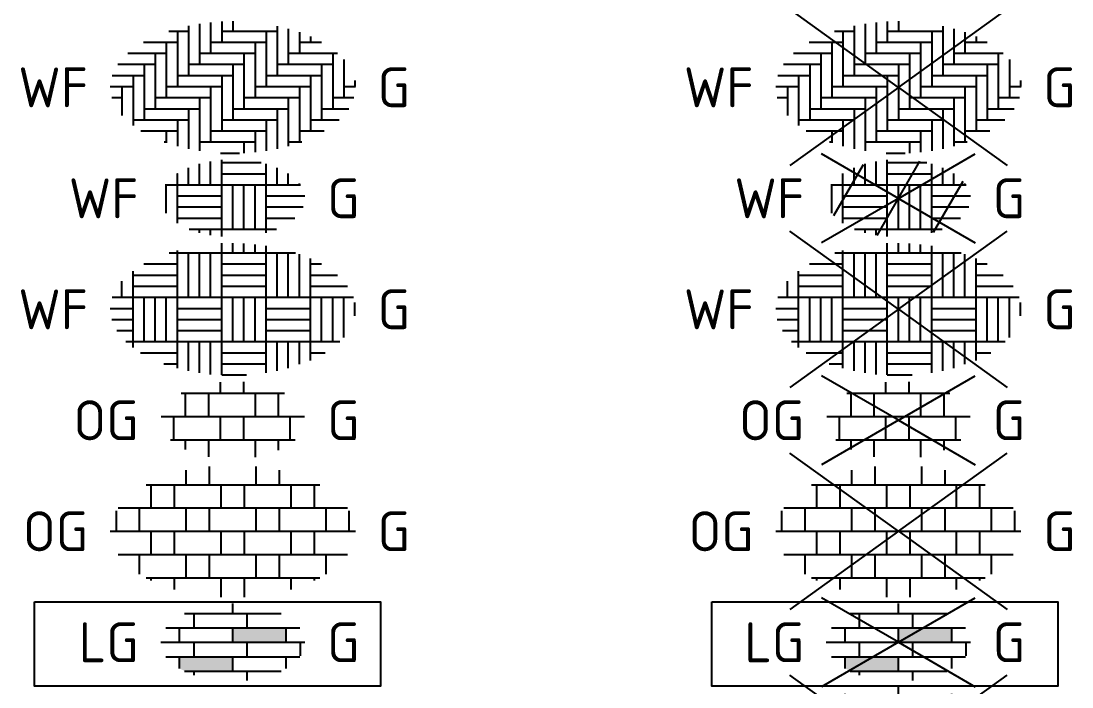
# Model space of a CAD drawing. Header units: metres. Extents: x -77 to 448, y 4806 to 5239.
# Drawn here: x -36.71 to -27.23, y 4905.6 to 4911.6 of the extents above; entities that cross this region are included whole.
import ezdxf
from ezdxf.enums import TextEntityAlignment as Align

# ---------------------------------------------------------------- set-up
doc = ezdxf.new("R2010")
doc.units = ezdxf.units.M
doc.layers.add('V-WE-VH-OPENVERHARDING_STRAATBAKSTEEN-S', color=90, linetype='Continuous', lineweight=25)
doc.styles.add('NLCS-ISO', font='NLCS-ISO.ttf')

# ---------------------------------------------------------------- blocks, each defined once
blk = doc.blocks.new('SVH-BSS_LINGEFORMAAT_KLEZOOR_KL-SO')
h = blk.add_hatch(color=254)
h.paths.add_polyline_path([(0, 0), (0, 0.65), (2.4, 0.65), (2.4, 0)])
h.paths.add_polyline_path([(-2.4, -1.18), (-2.155, -1.3), (0, -1.3), (0, -0.65), (-2.4, -0.65)])
for p, q in [((0, 1.3), (0, 1.75)), ((-2.176, 1.3), (2.176, 1.3)), ((-1.75, 0.65), (-1.75, 1.3)), ((0.65, 0.65), (0.65, 1.3)), ((-3.017, 0.65), (3.017, 0.65)), ((-2.4, 0), (-2.4, 0.65)), ((0, 0), (0, 0.65)), ((2.4, 0), (2.4, 0.65)), ((-3.25, 0), (3.25, 0)), ((-1.75, -0.65), (-1.75, 0)), ((0.65, -0.65), (0.65, 0)), ((3.05, -0.604), (3.05, 0)), ((-3.017, -0.65), (3.017, -0.65)), ((-2.4, -1.18), (-2.4, -0.65)), ((0, -1.3), (0, -0.65)), ((2.4, -1.18), (2.4, -0.65)), ((-2.176, -1.3), (2.176, -1.3)), ((-1.75, -1.475), (-1.75, -1.3)), ((0.65, -1.715), (0.65, -1.3))]:
    blk.add_line(p, q)
at = {"style": 'NLCS-ISO'}
blk.add_attdef('FORMAAT', text='', height=1.8, dxfattribs=at).set_placement((-4.25, 0), align=Align.MIDDLE_RIGHT)
blk.add_attdef('KLEUR', text='', height=1.8, dxfattribs=at).set_placement((4.25, 0), align=Align.MIDDLE_LEFT)
at = {"style": 'NLCS-ISO', "flags": 1}
blk.add_attdef('FUNCTIE', text='', height=1.8, dxfattribs=at).set_placement((0, -2.75), align=Align.TOP_CENTER)
blk = doc.blocks.new('SVH-BSS_OPENGESTRAAT-SO')
for p, q in [((-1.05, 2.1), (-1.05, 2.921)), ((1.05, 2.1), (1.05, 2.921)), ((-2.1, 2.1), (-2.1, 2.752)), ((2.1, 2.1), (2.1, 2.752)), ((-3.914, 2.1), (-3.15, 2.1)), ((-3.675, 1.05), (-3.675, 2.1)), ((-3.15, 2.1), (0, 2.1)), ((-2.625, 1.05), (-2.625, 2.1)), ((-0.525, 1.05), (-0.525, 2.1)), ((0, 2.1), (3.15, 2.1)), ((0.525, 1.05), (0.525, 2.1)), ((2.625, 1.05), (2.625, 2.1)), ((3.15, 2.1), (3.914, 2.1)), ((3.675, 1.05), (3.675, 2.1)), ((-5.169, 1.05), (-3.15, 1.05)), ((-4.2, 0), (-4.2, 1.05)), ((-3.15, 1.05), (0, 1.05)), ((-2.1, 0), (-2.1, 1.05)), ((-1.05, 0), (-1.05, 1.05)), ((0, 1.05), (3.15, 1.05)), ((1.05, 0), (1.05, 1.05)), ((2.1, 0), (2.1, 1.05)), ((3.15, 1.05), (5.169, 1.05)), ((4.2, 0), (4.2, 1.05)), ((-5.25, 0), (-5.25, 0.927)), ((5.25, 0), (5.25, 0.927)), ((-5.525, 0), (-3.15, 0)), ((-3.675, -1.05), (-3.675, 0)), ((-3.15, 0), (0, 0)), ((-2.625, -1.05), (-2.625, 0)), ((-0.525, -1.05), (-0.525, 0)), ((0, 0), (3.15, 0)), ((0.525, -1.05), (0.525, 0)), ((2.625, -1.05), (2.625, 0)), ((3.15, 0), (5.525, 0)), ((3.675, -1.05), (3.675, 0)), ((-5.169, -1.05), (-3.15, -1.05)), ((-4.2, -1.933), (-4.2, -1.05)), ((-3.15, -1.05), (0, -1.05)), ((-2.1, -2.1), (-2.1, -1.05)), ((-1.05, -2.1), (-1.05, -1.05)), ((0, -1.05), (3.15, -1.05)), ((1.05, -2.1), (1.05, -1.05)), ((2.1, -2.1), (2.1, -1.05)), ((3.15, -1.05), (5.169, -1.05)), ((4.2, -1.933), (4.2, -1.05)), ((-3.914, -2.1), (-3.15, -2.1)), ((-3.675, -2.221), (-3.675, -2.1)), ((-3.15, -2.1), (0, -2.1)), ((-2.625, -2.618), (-2.625, -2.1)), ((-0.525, -2.962), (-0.525, -2.1)), ((0, -2.1), (3.15, -2.1)), ((0.525, -2.962), (0.525, -2.1)), ((2.625, -2.618), (2.625, -2.1)), ((3.15, -2.1), (3.914, -2.1)), ((3.675, -2.221), (3.675, -2.1))]:
    blk.add_line(p, q)
at = {"style": 'NLCS-ISO'}
blk.add_attdef('FORMAAT', text='', height=1.8, dxfattribs=at).set_placement((-6.525, 0), align=Align.MIDDLE_RIGHT)
blk.add_attdef('KLEUR', text='', height=1.8, dxfattribs=at).set_placement((6.525, 0), align=Align.MIDDLE_LEFT)
at = {"style": 'NLCS-ISO', "flags": 1}
blk.add_attdef('FUNCTIE', text='', height=1.8, dxfattribs=at).set_placement((0, -3.975), align=Align.TOP_CENTER)
blk = doc.blocks.new('SVH-BSS_OPENGESTRAAT_KL-SO')
for p, q in [((-0.561, 1.224), (-0.561, 1.724)), ((0.489, 1.224), (0.489, 1.73)), ((-2.322, 1.224), (-0.036, 1.224)), ((-2.136, 0.174), (-2.136, 1.224)), ((-1.086, 0.174), (-1.086, 1.224)), ((-0.036, 1.224), (2.322, 1.224)), ((1.014, 0.174), (1.014, 1.224)), ((2.064, 0.174), (2.064, 1.224)), ((-3.234, 0.174), (-3.186, 0.174)), ((-3.186, 0.174), (-0.036, 0.174)), ((-2.661, -0.876), (-2.661, 0.174)), ((-0.561, -0.876), (-0.561, 0.174)), ((-0.036, 0.174), (3.114, 0.174)), ((0.489, -0.876), (0.489, 0.174)), ((2.589, -0.876), (2.589, 0.174)), ((3.114, 0.174), (3.234, 0.174)), ((-2.814, -0.876), (-0.036, -0.876)), ((-2.136, -1.319), (-2.136, -0.876)), ((-1.086, -1.649), (-1.086, -0.876)), ((-0.036, -0.876), (2.814, -0.876)), ((1.014, -1.663), (1.014, -0.876)), ((2.064, -1.352), (2.064, -0.876))]:
    blk.add_line(p, q)
at = {"style": 'NLCS-ISO'}
blk.add_attdef('FORMAAT', text='', height=1.8, dxfattribs=at).set_placement((-4.25, 0), align=Align.MIDDLE_RIGHT)
blk.add_attdef('KLEUR', text='', height=1.8, dxfattribs=at).set_placement((4.25, 0), align=Align.MIDDLE_LEFT)
at = {"style": 'NLCS-ISO', "flags": 1}
blk.add_attdef('FUNCTIE', text='', height=1.8, dxfattribs=at).set_placement((0, -2.75), align=Align.TOP_CENTER)
blk = doc.blocks.new('SVH-BSS_WAALFORMAAT_BLOK-SO')
for p, q in [((-0.5, -2.958), (-0.5, 2.975)), ((0, 2.544), (0, 2.98)), ((0.5, 2.544), (0.5, 2.963)), ((1, 2.544), (1, 2.921)), ((1.5, -2.863), (1.5, 2.855)), ((-2.865, 2.544), (2.826, 2.544)), ((-2.5, -2.653), (-2.5, 2.653)), ((-2, 0.544), (-2, 2.544)), ((-1.5, 0.544), (-1.5, 2.544)), ((-1, 0.544), (-1, 2.544)), ((2, 0.544), (2, 2.544)), ((2.5, 0.544), (2.5, 2.544)), ((3, 0.544), (3, 2.485)), ((-4.015, 2.044), (-2.5, 2.044)), ((-0.5, 2.044), (1.5, 2.044)), ((3.5, -2.302), (3.5, 2.289)), ((3.5, 2.044), (3.995, 2.044)), ((-4.5, -1.726), (-4.5, 1.726)), ((-4.5, 1.544), (-2.5, 1.544)), ((-0.5, 1.544), (1.5, 1.544)), ((3.5, 1.544), (4.717, 1.544)), ((-5, 0.544), (-5, 1.266)), ((-4.5, 1.044), (-2.5, 1.044)), ((-0.5, 1.044), (1.5, 1.044)), ((3.5, 1.044), (5.175, 1.044)), ((-5.432, 0.544), (5.437, 0.544)), ((-4, -1.456), (-4, 0.544)), ((-3.5, -1.456), (-3.5, 0.544)), ((-3, -1.456), (-3, 0.544)), ((0, -1.456), (0, 0.544)), ((0.5, -1.456), (0.5, 0.544)), ((1, -1.456), (1, 0.544)), ((4, -1.456), (4, 0.544)), ((4.5, -1.456), (4.5, 0.544)), ((5, -1.266), (5, 0.544)), ((-5.524, 0.044), (-4.5, 0.044)), ((-2.5, 0.044), (-0.5, 0.044)), ((1.5, 0.044), (3.5, 0.044)), ((5.5, -0.296), (5.5, 0.313)), ((5.5, 0.044), (5.529, 0.044)), ((-5.46, -0.456), (-4.5, -0.456)), ((-2.5, -0.456), (-0.5, -0.456)), ((1.5, -0.456), (3.5, -0.456)), ((-5.232, -0.956), (-4.5, -0.956)), ((-2.5, -0.956), (-0.5, -0.956)), ((1.5, -0.956), (3.5, -0.956)), ((-4.818, -1.456), (4.818, -1.456)), ((-2, -2.773), (-2, -1.456)), ((-1.5, -2.863), (-1.5, -1.456)), ((-1, -2.929), (-1, -1.456)), ((2, -2.773), (2, -1.456)), ((2.5, -2.653), (2.5, -1.456)), ((3, -2.469), (3, -1.456)), ((-4.163, -1.956), (-2.5, -1.956)), ((-0.5, -1.956), (1.5, -1.956)), ((3.5, -1.956), (4.163, -1.956)), ((-3.118, -2.456), (-2.5, -2.456)), ((-0.5, -2.456), (1.5, -2.456)), ((-0.5, -2.956), (0.621, -2.956))]:
    blk.add_line(p, q)
at = {"style": 'NLCS-ISO'}
blk.add_attdef('FORMAAT', text='', height=1.8, dxfattribs=at).set_placement((-6.525, 0), align=Align.MIDDLE_RIGHT)
blk.add_attdef('KLEUR', text='', height=1.8, dxfattribs=at).set_placement((6.525, 0), align=Align.MIDDLE_LEFT)
at = {"style": 'NLCS-ISO', "flags": 1}
blk.add_attdef('FUNCTIE', text='', height=1.8, dxfattribs=at).set_placement((0, -3.975), align=Align.TOP_CENTER)
blk = doc.blocks.new('SVH-BSS_WAALFORMAAT_BLOK_KL-SO')
for p, q in [((-1.5, 0.61), (-1.5, 1.552)), ((-1, 0.61), (-1, 1.665)), ((-0.5, -1.715), (-0.5, 1.729)), ((-0.5, 1.61), (1.274, 1.61)), ((1.5, -1.552), (1.5, 1.552)), ((-2.513, 1.11), (-2.5, 1.11)), ((-2.5, -1.118), (-2.5, 1.118)), ((-2, 0.61), (-2, 1.379)), ((-0.5, 1.11), (1.5, 1.11)), ((2, 0.61), (2, 1.379)), ((2.5, 0.61), (2.5, 1.118)), ((-3.046, 0.61), (3.046, 0.61)), ((-3, -0.673), (-3, 0.61)), ((0, -1.39), (0, 0.61)), ((0.5, -1.39), (0.5, 0.61)), ((1, -1.39), (1, 0.61)), ((3, 0.61), (3, 0.673)), ((-2.5, 0.11), (-0.5, 0.11)), ((1.5, 0.11), (3.244, 0.11)), ((-2.5, -0.39), (-0.5, -0.39)), ((1.5, -0.39), (3.168, -0.39)), ((-2.5, -0.89), (-0.5, -0.89)), ((1.5, -0.89), (2.798, -0.89)), ((-1.974, -1.39), (1.974, -1.39)), ((-1.5, -1.552), (-1.5, -1.39)), ((-1, -1.665), (-1, -1.39))]:
    blk.add_line(p, q)
at = {"style": 'NLCS-ISO'}
blk.add_attdef('FORMAAT', text='', height=1.8, dxfattribs=at).set_placement((-4.25, 0), align=Align.MIDDLE_RIGHT)
blk.add_attdef('KLEUR', text='', height=1.8, dxfattribs=at).set_placement((4.25, 0), align=Align.MIDDLE_LEFT)
at = {"style": 'NLCS-ISO', "flags": 1}
blk.add_attdef('FUNCTIE', text='', height=1.8, dxfattribs=at).set_placement((0, -2.75), align=Align.TOP_CENTER)
blk = doc.blocks.new('SVH-BSS_WAALFORMAAT_ELLEBOOG-SO')
for p, q in [((-1.5, 2.863), (-1.5, 1.038)), ((-1, 2.926), (-1, 1.538)), ((-0.5, 2.963), (-0.5, 2.038)), ((0, 2.975), (0, 2.538)), ((-2.881, 2.538), (-2, 2.538)), ((-2.5, 2.538), (-2.5, 0.038)), ((-2, 2.773), (-2, 0.538)), ((-0.5, 2.538), (2, 2.538)), ((1.5, 2.538), (1.5, 0.038)), ((2, 2.757), (2, 0.538)), ((2.5, 2.636), (2.5, 1.038)), ((3, 2.48), (3, 1.538)), ((-4.024, 2.038), (-2.5, 2.038)), ((-3, 2.038), (-3, -0.462)), ((-1, 2.038), (1.5, 2.038)), ((1, 2.038), (1, -0.462)), ((3, 2.038), (3.995, 2.038)), ((3.5, 2.284), (3.5, 2.038)), ((-4.729, 1.538), (-3, 1.538)), ((-3.5, 1.538), (-3.5, -0.962)), ((-1.5, 1.538), (1, 1.538)), ((0.5, 1.538), (0.5, -0.962)), ((2.5, 1.538), (4.717, 1.538)), ((4.5, 1.538), (4.5, -0.962)), ((-5.177, 1.038), (-3.5, 1.038)), ((-4, 1.038), (-4, -1.462)), ((-2, 1.038), (0.5, 1.038)), ((0, 1.038), (0, -1.462)), ((2, 1.038), (4.5, 1.038)), ((4, 1.038), (4, -1.462)), ((5, 1.259), (5, -0.462)), ((-5.434, 0.538), (-4, 0.538)), ((-4.5, 0.538), (-4.5, -1.726)), ((-2.5, 0.538), (0, 0.538)), ((-0.5, 0.538), (-0.5, -1.962)), ((1.5, 0.538), (4, 0.538)), ((3.5, 0.538), (3.5, -1.962)), ((-5.525, 0.038), (-4.5, 0.038)), ((-5, 0.038), (-5, -1.266)), ((-3, 0.038), (-0.5, 0.038)), ((-1, 0.038), (-1, -2.462)), ((1, 0.038), (3.5, 0.038)), ((3, 0.038), (3, -2.462)), ((5, 0.038), (5.529, 0.038)), ((5.5, 0.307), (5.5, 0.038)), ((-5.458, -0.462), (-5, -0.462)), ((-3.5, -0.462), (-1, -0.462)), ((-1.5, -0.462), (-1.5, -2.863)), ((0.5, -0.462), (3, -0.462)), ((2.5, -0.462), (2.5, -2.653)), ((4.5, -0.462), (5.46, -0.462)), ((-4, -0.962), (-1.5, -0.962)), ((-2, -0.962), (-2, -2.773)), ((0, -0.962), (2.5, -0.962)), ((2, -0.962), (2, -2.773)), ((4, -0.962), (5.224, -0.962)), ((-4.5, -1.462), (-2, -1.462)), ((-2.5, -1.462), (-2.5, -2.653)), ((-0.5, -1.462), (2, -1.462)), ((1.5, -1.462), (1.5, -2.863)), ((3.5, -1.462), (4.796, -1.462)), ((-4.154, -1.962), (-2.5, -1.962)), ((-3, -1.962), (-3, -2.498)), ((-1, -1.962), (1.5, -1.962)), ((1, -1.962), (1, -2.926)), ((3, -1.962), (4.118, -1.962)), ((-3.103, -2.462), (-3, -2.462)), ((-1.5, -2.462), (1, -2.462)), ((0.5, -2.462), (0.5, -2.963)), ((2.5, -2.462), (3.103, -2.462)), ((-0.554, -2.962), (0.297, -2.962)), ((0, -2.962), (0, -2.969))]:
    blk.add_line(p, q)
at = {"style": 'NLCS-ISO'}
blk.add_attdef('FORMAAT', text='', height=1.8, dxfattribs=at).set_placement((-6.525, 0), align=Align.MIDDLE_RIGHT)
blk.add_attdef('KLEUR', text='', height=1.8, dxfattribs=at).set_placement((6.525, 0), align=Align.MIDDLE_LEFT)
at = {"style": 'NLCS-ISO', "flags": 1}
blk.add_attdef('FUNCTIE', text='', height=1.8, dxfattribs=at).set_placement((0, -3.975), align=Align.TOP_CENTER)
blk = doc.blocks.new('V-SVH-BSS_LINGEFORMAAT_KLEZOOR-SO')
for p, q in [((0, 0), (-4.895, 3.524)), ((0, 0), (4.895, 3.524)), ((0, 2.6), (0, 2.975)), ((-2.685, 2.6), (2.685, 2.6)), ((-2.4, 2.6), (-2.4, 2.68)), ((-1.75, 1.95), (-1.75, 2.6)), ((0.65, 1.95), (0.65, 2.6)), ((2.4, 2.6), (2.4, 2.68)), ((3.05, 1.95), (3.05, 2.481)), ((-4.173, 1.95), (4.173, 1.95)), ((-4.15, 1.95), (-4.15, 1.964)), ((-2.4, 1.3), (-2.4, 1.95)), ((0, 1.3), (0, 1.95)), ((2.4, 1.3), (2.4, 1.95)), ((-4.8, 1.3), (-4.8, 1.473)), ((4.8, 1.3), (4.8, 1.473)), ((-4.97, 1.3), (4.97, 1.3)), ((-4.15, 0.65), (-4.15, 1.3)), ((-1.75, 0.65), (-1.75, 1.3)), ((0.65, 0.65), (0.65, 1.3)), ((3.05, 0.65), (3.05, 1.3)), ((-5.392, 0.65), (5.392, 0.65)), ((-4.8, 0), (-4.8, 0.65)), ((-2.4, 0), (-2.4, 0.65)), ((0, 0), (0, 0.65)), ((2.4, 0), (2.4, 0.65)), ((4.8, 0), (4.8, 0.65)), ((-5.525, 0), (5.525, 0)), ((0, 0), (-4.895, -3.524)), ((-4.15, -0.65), (-4.15, 0)), ((-1.75, -0.65), (-1.75, 0)), ((0, 0), (4.895, -3.524)), ((0.65, -0.65), (0.65, 0)), ((3.05, -0.65), (3.05, 0)), ((5.45, -0.489), (5.45, 0)), ((-5.392, -0.65), (5.392, -0.65)), ((-4.8, -1.3), (-4.8, -0.65)), ((-2.4, -1.3), (-2.4, -0.65)), ((0, -1.3), (0, -0.65)), ((2.4, -1.3), (2.4, -0.65)), ((4.8, -1.3), (4.8, -0.65)), ((-4.97, -1.3), (4.97, -1.3)), ((-4.15, -1.95), (-4.15, -1.3)), ((-1.75, -1.95), (-1.75, -1.3)), ((0.65, -1.95), (0.65, -1.3)), ((3.05, -1.95), (3.05, -1.3)), ((-4.173, -1.95), (4.173, -1.95)), ((-2.4, -2.6), (-2.4, -1.95)), ((0, -2.6), (0, -1.95)), ((2.4, -2.6), (2.4, -1.95)), ((-2.685, -2.6), (2.685, -2.6)), ((-1.75, -2.821), (-1.75, -2.6)), ((0.65, -2.945), (0.65, -2.6))]:
    blk.add_line(p, q)
at = {"style": 'NLCS-ISO'}
blk.add_attdef('FORMAAT', text='', height=1.8, dxfattribs=at).set_placement((-6.525, 0), align=Align.MIDDLE_RIGHT)
blk.add_attdef('KLEUR', text='', height=1.8, dxfattribs=at).set_placement((6.525, 0), align=Align.MIDDLE_LEFT)
at = {"style": 'NLCS-ISO', "flags": 1}
blk.add_attdef('FUNCTIE', text='', height=1.8, dxfattribs=at).set_placement((0, -3.975), align=Align.TOP_CENTER)
blk = doc.blocks.new('V-SVH-BSS_LINGEFORMAAT_KLEZOOR_KL-SO')
h = blk.add_hatch(color=254)
h.paths.add_polyline_path([(0, 0), (0, 0.65), (2.4, 0.65), (2.4, 0)])
h.paths.add_polyline_path([(-2.4, -1.18), (-2.155, -1.3), (0, -1.3), (0, -0.65), (-2.4, -0.65)])
for p, q in [((0, 0), (-3.464, 2)), ((0, 0), (3.464, 2)), ((0, 1.3), (0, 1.75)), ((-2.176, 1.3), (2.176, 1.3)), ((-1.75, 0.65), (-1.75, 1.3)), ((0.65, 0.65), (0.65, 1.3)), ((-3.017, 0.65), (3.017, 0.65)), ((-2.4, 0), (-2.4, 0.65)), ((0, 0), (0, 0.65)), ((2.4, 0), (2.4, 0.65)), ((0, 0), (-3.464, -2)), ((-3.25, 0), (3.25, 0)), ((-1.75, -0.65), (-1.75, 0)), ((0, 0), (3.464, -2)), ((0.65, -0.65), (0.65, 0)), ((3.05, -0.604), (3.05, 0)), ((-3.017, -0.65), (3.017, -0.65)), ((-2.4, -1.18), (-2.4, -0.65)), ((0, -1.3), (0, -0.65)), ((2.4, -1.18), (2.4, -0.65)), ((-2.176, -1.3), (2.176, -1.3)), ((-1.75, -1.475), (-1.75, -1.3)), ((0.65, -1.715), (0.65, -1.3))]:
    blk.add_line(p, q)
at = {"style": 'NLCS-ISO'}
blk.add_attdef('FORMAAT', text='', height=1.8, dxfattribs=at).set_placement((-4.25, 0), align=Align.MIDDLE_RIGHT)
blk.add_attdef('KLEUR', text='', height=1.8, dxfattribs=at).set_placement((4.25, 0), align=Align.MIDDLE_LEFT)
at = {"style": 'NLCS-ISO', "flags": 1}
blk.add_attdef('FUNCTIE', text='', height=1.8, dxfattribs=at).set_placement((0, -2.75), align=Align.TOP_CENTER)
blk = doc.blocks.new('V-SVH-BSS_OPENGESTRAAT-SO')
for p, q in [((0, 0), (-4.895, 3.524)), ((0, 0), (4.895, 3.524)), ((-1.05, 2.1), (-1.05, 2.921)), ((1.05, 2.1), (1.05, 2.921)), ((-2.1, 2.1), (-2.1, 2.752)), ((2.1, 2.1), (2.1, 2.752)), ((-3.914, 2.1), (-3.15, 2.1)), ((-3.675, 1.05), (-3.675, 2.1)), ((-3.15, 2.1), (0, 2.1)), ((-2.625, 1.05), (-2.625, 2.1)), ((-0.525, 1.05), (-0.525, 2.1)), ((0, 2.1), (3.15, 2.1)), ((0.525, 1.05), (0.525, 2.1)), ((2.625, 1.05), (2.625, 2.1)), ((3.15, 2.1), (3.914, 2.1)), ((3.675, 1.05), (3.675, 2.1)), ((-5.169, 1.05), (-3.15, 1.05)), ((-4.2, 0), (-4.2, 1.05)), ((-3.15, 1.05), (0, 1.05)), ((-2.1, 0), (-2.1, 1.05)), ((-1.05, 0), (-1.05, 1.05)), ((0, 1.05), (3.15, 1.05)), ((1.05, 0), (1.05, 1.05)), ((2.1, 0), (2.1, 1.05)), ((3.15, 1.05), (5.169, 1.05)), ((4.2, 0), (4.2, 1.05)), ((-5.25, 0), (-5.25, 0.927)), ((5.25, 0), (5.25, 0.927)), ((-5.525, 0), (-3.15, 0)), ((0, 0), (-4.895, -3.524)), ((-3.675, -1.05), (-3.675, 0)), ((-3.15, 0), (0, 0)), ((-2.625, -1.05), (-2.625, 0)), ((-0.525, -1.05), (-0.525, 0)), ((0, 0), (3.15, 0)), ((0, 0), (4.895, -3.524)), ((0.525, -1.05), (0.525, 0)), ((2.625, -1.05), (2.625, 0)), ((3.15, 0), (5.525, 0)), ((3.675, -1.05), (3.675, 0)), ((-5.169, -1.05), (-3.15, -1.05)), ((-4.2, -1.933), (-4.2, -1.05)), ((-3.15, -1.05), (0, -1.05)), ((-2.1, -2.1), (-2.1, -1.05)), ((-1.05, -2.1), (-1.05, -1.05)), ((0, -1.05), (3.15, -1.05)), ((1.05, -2.1), (1.05, -1.05)), ((2.1, -2.1), (2.1, -1.05)), ((3.15, -1.05), (5.169, -1.05)), ((4.2, -1.933), (4.2, -1.05)), ((-3.914, -2.1), (-3.15, -2.1)), ((-3.675, -2.221), (-3.675, -2.1)), ((-3.15, -2.1), (0, -2.1)), ((-2.625, -2.618), (-2.625, -2.1)), ((-0.525, -2.962), (-0.525, -2.1)), ((0, -2.1), (3.15, -2.1)), ((0.525, -2.962), (0.525, -2.1)), ((2.625, -2.618), (2.625, -2.1)), ((3.15, -2.1), (3.914, -2.1)), ((3.675, -2.221), (3.675, -2.1))]:
    blk.add_line(p, q)
at = {"style": 'NLCS-ISO'}
blk.add_attdef('FORMAAT', text='', height=1.8, dxfattribs=at).set_placement((-6.525, 0), align=Align.MIDDLE_RIGHT)
blk.add_attdef('KLEUR', text='', height=1.8, dxfattribs=at).set_placement((6.525, 0), align=Align.MIDDLE_LEFT)
at = {"style": 'NLCS-ISO', "flags": 1}
blk.add_attdef('FUNCTIE', text='', height=1.8, dxfattribs=at).set_placement((0, -3.975), align=Align.TOP_CENTER)
blk = doc.blocks.new('V-SVH-BSS_OPENGESTRAAT_KL-SO')
for p, q in [((0, 0), (-3.464, 2)), ((0, 0), (3.464, 2)), ((-0.561, 1.224), (-0.561, 1.724)), ((0.489, 1.224), (0.489, 1.73)), ((-2.322, 1.224), (-0.036, 1.224)), ((-2.136, 0.174), (-2.136, 1.224)), ((-1.086, 0.174), (-1.086, 1.224)), ((-0.036, 1.224), (2.322, 1.224)), ((1.014, 0.174), (1.014, 1.224)), ((2.064, 0.174), (2.064, 1.224)), ((0, 0), (-3.464, -2)), ((-3.234, 0.174), (-3.186, 0.174)), ((-3.186, 0.174), (-0.036, 0.174)), ((-2.661, -0.876), (-2.661, 0.174)), ((-0.561, -0.876), (-0.561, 0.174)), ((-0.036, 0.174), (3.114, 0.174)), ((0, 0), (3.464, -2)), ((0.489, -0.876), (0.489, 0.174)), ((2.589, -0.876), (2.589, 0.174)), ((3.114, 0.174), (3.234, 0.174)), ((-2.814, -0.876), (-0.036, -0.876)), ((-2.136, -1.319), (-2.136, -0.876)), ((-1.086, -1.649), (-1.086, -0.876)), ((-0.036, -0.876), (2.814, -0.876)), ((1.014, -1.663), (1.014, -0.876)), ((2.064, -1.352), (2.064, -0.876))]:
    blk.add_line(p, q)
at = {"style": 'NLCS-ISO'}
blk.add_attdef('FORMAAT', text='', height=1.8, dxfattribs=at).set_placement((-4.25, 0), align=Align.MIDDLE_RIGHT)
blk.add_attdef('KLEUR', text='', height=1.8, dxfattribs=at).set_placement((4.25, 0), align=Align.MIDDLE_LEFT)
at = {"style": 'NLCS-ISO', "flags": 1}
blk.add_attdef('FUNCTIE', text='', height=1.8, dxfattribs=at).set_placement((0, -2.75), align=Align.TOP_CENTER)
blk = doc.blocks.new('V-SVH-BSS_WAALFORMAAT_BLOK-SO')
for p, q in [((0, 0), (-4.895, 3.524)), ((0, 0), (4.895, 3.524)), ((-0.5, -2.958), (-0.5, 2.975)), ((0, 2.544), (0, 2.98)), ((0.5, 2.544), (0.5, 2.963)), ((1, 2.544), (1, 2.921)), ((1.5, -2.863), (1.5, 2.855)), ((-2.865, 2.544), (2.826, 2.544)), ((-2.5, -2.653), (-2.5, 2.653)), ((-2, 0.544), (-2, 2.544)), ((-1.5, 0.544), (-1.5, 2.544)), ((-1, 0.544), (-1, 2.544)), ((2, 0.544), (2, 2.544)), ((2.5, 0.544), (2.5, 2.544)), ((3, 0.544), (3, 2.485)), ((-4.015, 2.044), (-2.5, 2.044)), ((-0.5, 2.044), (1.5, 2.044)), ((3.5, -2.302), (3.5, 2.289)), ((3.5, 2.044), (3.995, 2.044)), ((-4.5, -1.726), (-4.5, 1.726)), ((-4.5, 1.544), (-2.5, 1.544)), ((-0.5, 1.544), (1.5, 1.544)), ((3.5, 1.544), (4.717, 1.544)), ((-5, 0.544), (-5, 1.266)), ((-4.5, 1.044), (-2.5, 1.044)), ((-0.5, 1.044), (1.5, 1.044)), ((3.5, 1.044), (5.175, 1.044)), ((-5.432, 0.544), (5.437, 0.544)), ((-4, -1.456), (-4, 0.544)), ((-3.5, -1.456), (-3.5, 0.544)), ((-3, -1.456), (-3, 0.544)), ((0, -1.456), (0, 0.544)), ((0.5, -1.456), (0.5, 0.544)), ((1, -1.456), (1, 0.544)), ((4, -1.456), (4, 0.544)), ((4.5, -1.456), (4.5, 0.544)), ((5, -1.266), (5, 0.544)), ((-5.524, 0.044), (-4.5, 0.044)), ((0, 0), (-4.895, -3.524)), ((-2.5, 0.044), (-0.5, 0.044)), ((0, 0), (4.895, -3.524)), ((1.5, 0.044), (3.5, 0.044)), ((5.5, -0.296), (5.5, 0.313)), ((5.5, 0.044), (5.529, 0.044)), ((-5.46, -0.456), (-4.5, -0.456)), ((-2.5, -0.456), (-0.5, -0.456)), ((1.5, -0.456), (3.5, -0.456)), ((-5.232, -0.956), (-4.5, -0.956)), ((-2.5, -0.956), (-0.5, -0.956)), ((1.5, -0.956), (3.5, -0.956)), ((-4.818, -1.456), (4.818, -1.456)), ((-2, -2.773), (-2, -1.456)), ((-1.5, -2.863), (-1.5, -1.456)), ((-1, -2.929), (-1, -1.456)), ((2, -2.773), (2, -1.456)), ((2.5, -2.653), (2.5, -1.456)), ((3, -2.469), (3, -1.456)), ((-4.163, -1.956), (-2.5, -1.956)), ((-0.5, -1.956), (1.5, -1.956)), ((3.5, -1.956), (4.163, -1.956)), ((-3.118, -2.456), (-2.5, -2.456)), ((-0.5, -2.456), (1.5, -2.456)), ((-0.5, -2.956), (0.621, -2.956))]:
    blk.add_line(p, q)
at = {"style": 'NLCS-ISO'}
blk.add_attdef('FORMAAT', text='', height=1.8, dxfattribs=at).set_placement((-6.525, 0), align=Align.MIDDLE_RIGHT)
blk.add_attdef('KLEUR', text='', height=1.8, dxfattribs=at).set_placement((6.525, 0), align=Align.MIDDLE_LEFT)
at = {"style": 'NLCS-ISO', "flags": 1}
blk.add_attdef('FUNCTIE', text='', height=1.8, dxfattribs=at).set_placement((0, -3.975), align=Align.TOP_CENTER)
blk = doc.blocks.new('V-SVH-BSS_WAALFORMAAT_BLOK_KL-SO')
for p, q in [((0, 0), (-3.464, 2)), ((0, 0), (3.464, 2)), ((-2.912, -0.777), (-1.581, 1.529)), ((-1.5, 0.61), (-1.5, 1.552)), ((-1, 0.61), (-1, 1.665)), ((-0.964, -1.67), (0.965, 1.671)), ((-0.5, -1.715), (-0.5, 1.729)), ((-0.5, 1.61), (1.274, 1.61)), ((1.5, -1.552), (1.5, 1.552)), ((-2.513, 1.11), (-2.5, 1.11)), ((-2.5, -1.118), (-2.5, 1.118)), ((-2, 0.61), (-2, 1.379)), ((-0.5, 1.11), (1.5, 1.11)), ((2, 0.61), (2, 1.379)), ((2.5, 0.61), (2.5, 1.118)), ((-3.046, 0.61), (3.046, 0.61)), ((-3, -0.673), (-3, 0.61)), ((0, -1.39), (0, 0.61)), ((0.5, -1.39), (0.5, 0.61)), ((1, -1.39), (1, 0.61)), ((1.581, -1.529), (2.912, 0.777)), ((3, 0.61), (3, 0.673)), ((0, 0), (-3.464, -2)), ((-2.5, 0.11), (-0.5, 0.11)), ((0, 0), (3.464, -2)), ((1.5, 0.11), (3.244, 0.11)), ((-2.5, -0.39), (-0.5, -0.39)), ((1.5, -0.39), (3.168, -0.39)), ((-2.5, -0.89), (-0.5, -0.89)), ((1.5, -0.89), (2.798, -0.89)), ((-1.974, -1.39), (1.974, -1.39)), ((-1.5, -1.552), (-1.5, -1.39)), ((-1, -1.665), (-1, -1.39))]:
    blk.add_line(p, q)
at = {"style": 'NLCS-ISO'}
blk.add_attdef('FORMAAT', text='', height=1.8, dxfattribs=at).set_placement((-4.25, 0), align=Align.MIDDLE_RIGHT)
blk.add_attdef('KLEUR', text='', height=1.8, dxfattribs=at).set_placement((4.25, 0), align=Align.MIDDLE_LEFT)
at = {"style": 'NLCS-ISO', "flags": 1}
blk.add_attdef('FUNCTIE', text='', height=1.8, dxfattribs=at).set_placement((0, -2.75), align=Align.TOP_CENTER)
blk = doc.blocks.new('V-SVH-BSS_WAALFORMAAT_ELLEBOOG-SO')
for p, q in [((0, 0), (-4.895, 3.524)), ((0, 0), (4.895, 3.524)), ((-1.5, 2.863), (-1.5, 1.038)), ((-1, 2.926), (-1, 1.538)), ((-0.5, 2.963), (-0.5, 2.038)), ((0, 2.975), (0, 2.538)), ((-2.881, 2.538), (-2, 2.538)), ((-2.5, 2.538), (-2.5, 0.038)), ((-2, 2.773), (-2, 0.538)), ((-0.5, 2.538), (2, 2.538)), ((1.5, 2.538), (1.5, 0.038)), ((2, 2.757), (2, 0.538)), ((2.5, 2.636), (2.5, 1.038)), ((3, 2.48), (3, 1.538)), ((-4.024, 2.038), (-2.5, 2.038)), ((-3, 2.038), (-3, -0.462)), ((-1, 2.038), (1.5, 2.038)), ((1, 2.038), (1, -0.462)), ((3, 2.038), (3.995, 2.038)), ((3.5, 2.284), (3.5, 2.038)), ((-4.729, 1.538), (-3, 1.538)), ((-3.5, 1.538), (-3.5, -0.962)), ((-1.5, 1.538), (1, 1.538)), ((0.5, 1.538), (0.5, -0.962)), ((2.5, 1.538), (4.717, 1.538)), ((4.5, 1.538), (4.5, -0.962)), ((-5.177, 1.038), (-3.5, 1.038)), ((-4, 1.038), (-4, -1.462)), ((-2, 1.038), (0.5, 1.038)), ((0, 1.038), (0, -1.462)), ((2, 1.038), (4.5, 1.038)), ((4, 1.038), (4, -1.462)), ((5, 1.259), (5, -0.462)), ((-5.434, 0.538), (-4, 0.538)), ((-4.5, 0.538), (-4.5, -1.726)), ((-2.5, 0.538), (0, 0.538)), ((-0.5, 0.538), (-0.5, -1.962)), ((1.5, 0.538), (4, 0.538)), ((3.5, 0.538), (3.5, -1.962)), ((-5.525, 0.038), (-4.5, 0.038)), ((-5, 0.038), (-5, -1.266)), ((0, 0), (-4.895, -3.524)), ((-3, 0.038), (-0.5, 0.038)), ((-1, 0.038), (-1, -2.462)), ((0, 0), (4.895, -3.524)), ((1, 0.038), (3.5, 0.038)), ((3, 0.038), (3, -2.462)), ((5, 0.038), (5.529, 0.038)), ((5.5, 0.307), (5.5, 0.038)), ((-5.458, -0.462), (-5, -0.462)), ((-3.5, -0.462), (-1, -0.462)), ((-1.5, -0.462), (-1.5, -2.863)), ((0.5, -0.462), (3, -0.462)), ((2.5, -0.462), (2.5, -2.653)), ((4.5, -0.462), (5.46, -0.462)), ((-4, -0.962), (-1.5, -0.962)), ((-2, -0.962), (-2, -2.773)), ((0, -0.962), (2.5, -0.962)), ((2, -0.962), (2, -2.773)), ((4, -0.962), (5.224, -0.962)), ((-4.5, -1.462), (-2, -1.462)), ((-2.5, -1.462), (-2.5, -2.653)), ((-0.5, -1.462), (2, -1.462)), ((1.5, -1.462), (1.5, -2.863)), ((3.5, -1.462), (4.796, -1.462)), ((-4.154, -1.962), (-2.5, -1.962)), ((-3, -1.962), (-3, -2.498)), ((-1, -1.962), (1.5, -1.962)), ((1, -1.962), (1, -2.926)), ((3, -1.962), (4.118, -1.962)), ((-3.103, -2.462), (-3, -2.462)), ((-1.5, -2.462), (1, -2.462)), ((0.5, -2.462), (0.5, -2.963)), ((2.5, -2.462), (3.103, -2.462)), ((-0.554, -2.962), (0.297, -2.962)), ((0, -2.962), (0, -2.969))]:
    blk.add_line(p, q)
at = {"style": 'NLCS-ISO'}
blk.add_attdef('FORMAAT', text='', height=1.8, dxfattribs=at).set_placement((-6.525, 0), align=Align.MIDDLE_RIGHT)
blk.add_attdef('KLEUR', text='', height=1.8, dxfattribs=at).set_placement((6.525, 0), align=Align.MIDDLE_LEFT)
at = {"style": 'NLCS-ISO', "flags": 1}
blk.add_attdef('FUNCTIE', text='', height=1.8, dxfattribs=at).set_placement((0, -3.975), align=Align.TOP_CENTER)

msp = doc.modelspace()

# ---------------------------------------------------------------- linework, layer by layer
at = {"color": 1}
for points in [[(-36.5855, 4906.362), (-33.4673, 4906.362), (-33.4673, 4905.6025), (-36.5855, 4905.6025)], [(-30.48, 4906.362), (-27.3618, 4906.362), (-27.3618, 4905.6025), (-30.48, 4905.6025)]]:
    msp.add_lwpolyline(points, close=True, dxfattribs=at)

# ---------------------------------------------------------------- block references
at = {"layer": 'V-WE-VH-OPENVERHARDING_STRAATBAKSTEEN-S', "xscale": 0.2, "yscale": 0.2, "zscale": 0.2}
for name, p, values in [('V-SVH-BSS_WAALFORMAAT_ELLEBOOG-SO', (-28.7985, 4910.9979), {'FORMAAT': 'WF', 'KLEUR': 'G'}), ('SVH-BSS_WAALFORMAAT_ELLEBOOG-SO', (-34.7985, 4910.9979), {'FORMAAT': 'WF', 'KLEUR': 'G'}), ('V-SVH-BSS_WAALFORMAAT_BLOK_KL-SO', (-28.7985, 4909.9979), {'FORMAAT': 'WF', 'KLEUR': 'G'}), ('SVH-BSS_WAALFORMAAT_BLOK_KL-SO', (-34.7985, 4909.9979), {'FORMAAT': 'WF', 'KLEUR': 'G'}), ('V-SVH-BSS_WAALFORMAAT_BLOK-SO', (-28.7985, 4908.9979), {'FORMAAT': 'WF', 'KLEUR': 'G'}), ('SVH-BSS_WAALFORMAAT_BLOK-SO', (-34.7985, 4908.9979), {'FORMAAT': 'WF', 'KLEUR': 'G'}), ('V-SVH-BSS_OPENGESTRAAT_KL-SO', (-28.7985, 4907.9979), {'FORMAAT': 'OG', 'KLEUR': 'G'}), ('SVH-BSS_OPENGESTRAAT_KL-SO', (-34.7985, 4907.9979), {'FORMAAT': 'OG', 'KLEUR': 'G'}), ('V-SVH-BSS_OPENGESTRAAT-SO', (-28.7985, 4906.9979), {'FORMAAT': 'OG', 'KLEUR': 'G'}), ('SVH-BSS_OPENGESTRAAT-SO', (-34.7985, 4906.9979), {'FORMAAT': 'OG', 'KLEUR': 'G'}), ('V-SVH-BSS_LINGEFORMAAT_KLEZOOR_KL-SO', (-28.7985, 4905.9979), {'FORMAAT': 'LG', 'KLEUR': 'G'}), ('SVH-BSS_LINGEFORMAAT_KLEZOOR_KL-SO', (-34.7985, 4905.9979), {'FORMAAT': 'LG', 'KLEUR': 'G'}), ('V-SVH-BSS_LINGEFORMAAT_KLEZOOR-SO', (-28.7985, 4904.9979), {'FORMAAT': 'LG', 'KLEUR': 'G'})]:
    msp.add_blockref(name, p, dxfattribs=at).add_auto_attribs(values)

doc.saveas('drawing.dxf')
